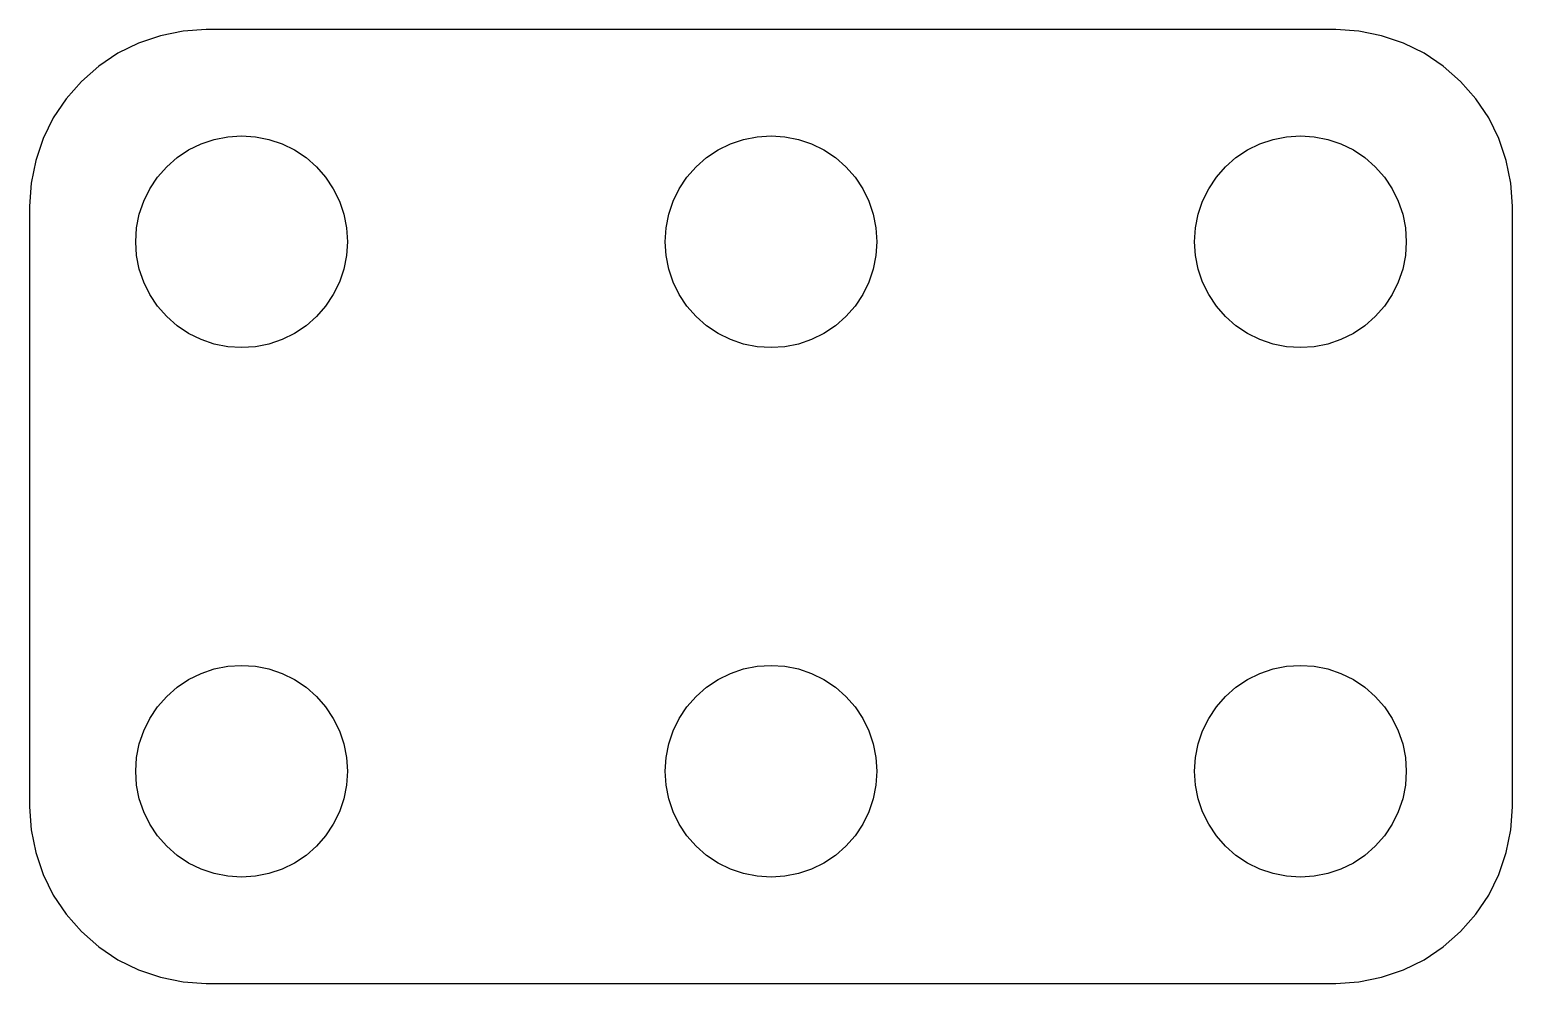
# Model space of a CAD drawing. Header units: metres. Extents: x -21 to 21, y -13.5 to 13.5.
import ezdxf

# ---------------------------------------------------------------- set-up
doc = ezdxf.new("R2010")
doc.units = ezdxf.units.M

msp = doc.modelspace()

# ---------------------------------------------------------------- linework, layer by layer
for p, q in [((-16.6576, 13.4622), (-17.2991, 13.3346)), ((-16.005, 13.505), (-16.6576, 13.4622)), ((16.005, 13.505), (-16.005, 13.505)), ((16.6576, 13.4622), (16.005, 13.505)), ((17.2991, 13.3346), (16.6576, 13.4622)), ((-17.9184, 13.1244), (-18.505, 12.8351)), ((-17.2991, 13.3346), (-17.9184, 13.1244)), ((17.9184, 13.1244), (17.2991, 13.3346)), ((18.505, 12.8351), (17.9184, 13.1244)), ((-18.505, 12.8351), (-19.0488, 12.4718)), ((19.0488, 12.4718), (18.505, 12.8351)), ((-19.0488, 12.4718), (-19.5405, 12.0405)), ((19.5405, 12.0405), (19.0488, 12.4718)), ((-19.5405, 12.0405), (-19.9718, 11.5488)), ((19.9718, 11.5488), (19.5405, 12.0405)), ((-19.9718, 11.5488), (-20.3351, 11.005)), ((20.3351, 11.005), (19.9718, 11.5488)), ((-20.3351, 11.005), (-20.6244, 10.4184)), ((20.6244, 10.4184), (20.3351, 11.005)), ((-20.6244, 10.4184), (-20.8346, 9.79909)), ((-16.8263, 9.88005), (-16.5, 10.0981)), ((-16.5, 10.0981), (-16.148, 10.2716)), ((-16.148, 10.2716), (-15.7764, 10.3978)), ((-15.7764, 10.3978), (-15.3916, 10.4743)), ((-15.3916, 10.4743), (-15, 10.5)), ((-15, 10.5), (-14.6084, 10.4743)), ((-14.6084, 10.4743), (-14.2235, 10.3978)), ((-14.2235, 10.3978), (-13.8519, 10.2716)), ((-13.8519, 10.2716), (-13.5, 10.0981)), ((-13.5, 10.0981), (-13.1737, 9.88005)), ((-1.82628, 9.88005), (-1.5, 10.0981)), ((-1.5, 10.0981), (-1.14804, 10.2716)), ((-1.14804, 10.2716), (-0.776443, 10.3978)), ((-0.776443, 10.3978), (-0.391571, 10.4743)), ((-0.391571, 10.4743), (0, 10.5)), ((0, 10.5), (0.391571, 10.4743)), ((0.391571, 10.4743), (0.776443, 10.3978)), ((0.776443, 10.3978), (1.14804, 10.2716)), ((1.14804, 10.2716), (1.5, 10.0981)), ((1.5, 10.0981), (1.82628, 9.88005)), ((13.1737, 9.88005), (13.5, 10.0981)), ((13.5, 10.0981), (13.8519, 10.2716)), ((13.8519, 10.2716), (14.2235, 10.3978)), ((14.2235, 10.3978), (14.6084, 10.4743)), ((14.6084, 10.4743), (15, 10.5)), ((15, 10.5), (15.3916, 10.4743)), ((15.3916, 10.4743), (15.7764, 10.3978)), ((15.7764, 10.3978), (16.148, 10.2716)), ((16.148, 10.2716), (16.5, 10.0981)), ((16.5, 10.0981), (16.8263, 9.88005)), ((20.8346, 9.79909), (20.6244, 10.4184)), ((-20.8346, 9.79909), (-20.9622, 9.15762)), ((-17.1213, 9.62131), (-16.8263, 9.88005)), ((-13.1737, 9.88005), (-12.8787, 9.62131)), ((-2.12131, 9.62131), (-1.82628, 9.88005)), ((1.82628, 9.88005), (2.12131, 9.62131)), ((12.8787, 9.62131), (13.1737, 9.88005)), ((16.8263, 9.88005), (17.1213, 9.62131)), ((20.9622, 9.15762), (20.8346, 9.79909)), ((-17.5981, 9), (-17.3801, 9.32628)), ((-17.3801, 9.32628), (-17.1213, 9.62131)), ((-12.8787, 9.62131), (-12.6199, 9.32628)), ((-12.6199, 9.32628), (-12.4019, 9)), ((-2.59807, 9), (-2.38005, 9.32628)), ((-2.38005, 9.32628), (-2.12131, 9.62131)), ((2.12131, 9.62131), (2.38005, 9.32628)), ((2.38005, 9.32628), (2.59807, 9)), ((12.4019, 9), (12.6199, 9.32628)), ((12.6199, 9.32628), (12.8787, 9.62131)), ((17.1213, 9.62131), (17.3801, 9.32628)), ((17.3801, 9.32628), (17.5981, 9)), ((-20.9622, 9.15762), (-21.005, 8.50499)), ((-17.7716, 8.64804), (-17.5981, 9)), ((-12.4019, 9), (-12.2283, 8.64804)), ((-2.77164, 8.64804), (-2.59807, 9)), ((2.59807, 9), (2.77164, 8.64804)), ((12.2283, 8.64804), (12.4019, 9)), ((17.5981, 9), (17.7716, 8.64804)), ((21.005, 8.50499), (20.9622, 9.15762)), ((-21.005, 8.50499), (-21.005, -8.50499)), ((-17.8978, 8.27644), (-17.7716, 8.64804)), ((-12.2283, 8.64804), (-12.1022, 8.27644)), ((-2.89777, 8.27644), (-2.77164, 8.64804)), ((2.77164, 8.64804), (2.89777, 8.27644)), ((12.1022, 8.27644), (12.2283, 8.64804)), ((17.7716, 8.64804), (17.8978, 8.27644)), ((21.005, -8.50499), (21.005, 8.50499)), ((-17.9743, 7.89157), (-17.8978, 8.27644)), ((-12.1022, 8.27644), (-12.0257, 7.89157)), ((-2.97432, 7.89157), (-2.89777, 8.27644)), ((2.89777, 8.27644), (2.97432, 7.89157)), ((12.0257, 7.89157), (12.1022, 8.27644)), ((17.8978, 8.27644), (17.9743, 7.89157)), ((-18, 7.5), (-17.9743, 7.89157)), ((-12.0257, 7.89157), (-12, 7.5)), ((-3, 7.5), (-2.97432, 7.89157)), ((2.97432, 7.89157), (3, 7.5)), ((12, 7.5), (12.0257, 7.89157)), ((17.9743, 7.89157), (18, 7.5)), ((-17.9743, 7.10841), (-18, 7.5)), ((-12, 7.5), (-12.0257, 7.10841)), ((-2.97432, 7.10841), (-3, 7.5)), ((3, 7.5), (2.97432, 7.10841)), ((12.0257, 7.10841), (12, 7.5)), ((18, 7.5), (17.9743, 7.10841)), ((-17.8978, 6.72354), (-17.9743, 7.10841)), ((-17.7716, 6.35194), (-17.8978, 6.72354)), ((-12.1022, 6.72354), (-12.2283, 6.35194)), ((-12.0257, 7.10841), (-12.1022, 6.72354)), ((-2.89777, 6.72354), (-2.97432, 7.10841)), ((-2.77164, 6.35194), (-2.89777, 6.72354)), ((2.89777, 6.72354), (2.77164, 6.35194)), ((2.97432, 7.10841), (2.89777, 6.72354)), ((12.1022, 6.72354), (12.0257, 7.10841)), ((12.2283, 6.35194), (12.1022, 6.72354)), ((17.8978, 6.72354), (17.7716, 6.35194)), ((17.9743, 7.10841), (17.8978, 6.72354)), ((-17.5981, 6), (-17.7716, 6.35194)), ((-12.2283, 6.35194), (-12.4019, 6)), ((-2.59807, 6), (-2.77164, 6.35194)), ((2.77164, 6.35194), (2.59807, 6)), ((12.4019, 6), (12.2283, 6.35194)), ((17.7716, 6.35194), (17.5981, 6)), ((-17.3801, 5.67371), (-17.5981, 6)), ((-12.4019, 6), (-12.6199, 5.67371)), ((-2.38005, 5.67371), (-2.59807, 6)), ((2.59807, 6), (2.38005, 5.67371)), ((12.6199, 5.67371), (12.4019, 6)), ((17.5981, 6), (17.3801, 5.67371)), ((-17.1213, 5.37868), (-17.3801, 5.67371)), ((-12.6199, 5.67371), (-12.8787, 5.37868)), ((-2.12131, 5.37868), (-2.38005, 5.67371)), ((2.38005, 5.67371), (2.12131, 5.37868)), ((12.8787, 5.37868), (12.6199, 5.67371)), ((17.3801, 5.67371), (17.1213, 5.37868)), ((-16.8263, 5.11993), (-17.1213, 5.37868)), ((-16.5, 4.90192), (-16.8263, 5.11993)), ((-13.1737, 5.11993), (-13.5, 4.90192)), ((-12.8787, 5.37868), (-13.1737, 5.11993)), ((-1.82628, 5.11993), (-2.12131, 5.37868)), ((-1.5, 4.90192), (-1.82628, 5.11993)), ((1.82628, 5.11993), (1.5, 4.90192)), ((2.12131, 5.37868), (1.82628, 5.11993)), ((13.1737, 5.11993), (12.8787, 5.37868)), ((13.5, 4.90192), (13.1737, 5.11993)), ((16.8263, 5.11993), (16.5, 4.90192)), ((17.1213, 5.37868), (16.8263, 5.11993)), ((-16.148, 4.72835), (-16.5, 4.90192)), ((-15.7764, 4.60222), (-16.148, 4.72835)), ((-13.8519, 4.72835), (-14.2235, 4.60222)), ((-13.5, 4.90192), (-13.8519, 4.72835)), ((-1.14804, 4.72835), (-1.5, 4.90192)), ((-0.776443, 4.60222), (-1.14804, 4.72835)), ((1.14804, 4.72835), (0.776443, 4.60222)), ((1.5, 4.90192), (1.14804, 4.72835)), ((13.8519, 4.72835), (13.5, 4.90192)), ((14.2235, 4.60222), (13.8519, 4.72835)), ((16.148, 4.72835), (15.7764, 4.60222)), ((16.5, 4.90192), (16.148, 4.72835)), ((-15.3916, 4.52567), (-15.7764, 4.60222)), ((-15, 4.5), (-15.3916, 4.52567)), ((-14.6084, 4.52567), (-15, 4.5)), ((-14.2235, 4.60222), (-14.6084, 4.52567)), ((-0.391571, 4.52567), (-0.776443, 4.60222)), ((0, 4.5), (-0.391571, 4.52567)), ((0.391571, 4.52567), (0, 4.5)), ((0.776443, 4.60222), (0.391571, 4.52567)), ((14.6084, 4.52567), (14.2235, 4.60222)), ((15, 4.5), (14.6084, 4.52567)), ((15.3916, 4.52567), (15, 4.5)), ((15.7764, 4.60222), (15.3916, 4.52567)), ((-16.148, -4.72835), (-15.7764, -4.60222)), ((-15.7764, -4.60222), (-15.3916, -4.52567)), ((-15.3916, -4.52567), (-15, -4.5)), ((-15, -4.5), (-14.6084, -4.52567)), ((-14.6084, -4.52567), (-14.2235, -4.60222)), ((-14.2235, -4.60222), (-13.8519, -4.72835)), ((-1.14804, -4.72835), (-0.776443, -4.60222)), ((-0.776443, -4.60222), (-0.391571, -4.52567)), ((-0.391571, -4.52567), (0, -4.5)), ((0, -4.5), (0.391571, -4.52567)), ((0.391571, -4.52567), (0.776443, -4.60222)), ((0.776443, -4.60222), (1.14804, -4.72835)), ((13.8519, -4.72835), (14.2235, -4.60222)), ((14.2235, -4.60222), (14.6084, -4.52567)), ((14.6084, -4.52567), (15, -4.5)), ((15, -4.5), (15.3916, -4.52567)), ((15.3916, -4.52567), (15.7764, -4.60222)), ((15.7764, -4.60222), (16.148, -4.72835)), ((-16.8263, -5.11993), (-16.5, -4.90192)), ((-16.5, -4.90192), (-16.148, -4.72835)), ((-13.8519, -4.72835), (-13.5, -4.90192)), ((-13.5, -4.90192), (-13.1737, -5.11993)), ((-1.82628, -5.11993), (-1.5, -4.90192)), ((-1.5, -4.90192), (-1.14804, -4.72835)), ((1.14804, -4.72835), (1.5, -4.90192)), ((1.5, -4.90192), (1.82628, -5.11993)), ((13.1737, -5.11993), (13.5, -4.90192)), ((13.5, -4.90192), (13.8519, -4.72835)), ((16.148, -4.72835), (16.5, -4.90192)), ((16.5, -4.90192), (16.8263, -5.11993)), ((-17.3801, -5.67371), (-17.1213, -5.37868)), ((-17.1213, -5.37868), (-16.8263, -5.11993)), ((-13.1737, -5.11993), (-12.8787, -5.37868)), ((-12.8787, -5.37868), (-12.6199, -5.67371)), ((-2.38005, -5.67371), (-2.12131, -5.37868)), ((-2.12131, -5.37868), (-1.82628, -5.11993)), ((1.82628, -5.11993), (2.12131, -5.37868)), ((2.12131, -5.37868), (2.38005, -5.67371)), ((12.6199, -5.67371), (12.8787, -5.37868)), ((12.8787, -5.37868), (13.1737, -5.11993)), ((16.8263, -5.11993), (17.1213, -5.37868)), ((17.1213, -5.37868), (17.3801, -5.67371)), ((-17.5981, -6), (-17.3801, -5.67371)), ((-12.6199, -5.67371), (-12.4019, -6)), ((-2.59807, -6), (-2.38005, -5.67371)), ((2.38005, -5.67371), (2.59807, -6)), ((12.4019, -6), (12.6199, -5.67371)), ((17.3801, -5.67371), (17.5981, -6)), ((-17.7716, -6.35194), (-17.5981, -6)), ((-12.4019, -6), (-12.2283, -6.35194)), ((-2.77164, -6.35194), (-2.59807, -6)), ((2.59807, -6), (2.77164, -6.35194)), ((12.2283, -6.35194), (12.4019, -6)), ((17.5981, -6), (17.7716, -6.35194)), ((-17.8978, -6.72354), (-17.7716, -6.35194)), ((-12.2283, -6.35194), (-12.1022, -6.72354)), ((-2.89777, -6.72354), (-2.77164, -6.35194)), ((2.77164, -6.35194), (2.89777, -6.72354)), ((12.1022, -6.72354), (12.2283, -6.35194)), ((17.7716, -6.35194), (17.8978, -6.72354)), ((-18, -7.5), (-17.9743, -7.10841)), ((-17.9743, -7.10841), (-17.8978, -6.72354)), ((-12.1022, -6.72354), (-12.0257, -7.10841)), ((-12.0257, -7.10841), (-12, -7.5)), ((-3, -7.5), (-2.97432, -7.10841)), ((-2.97432, -7.10841), (-2.89777, -6.72354)), ((2.89777, -6.72354), (2.97432, -7.10841)), ((2.97432, -7.10841), (3, -7.5)), ((12, -7.5), (12.0257, -7.10841)), ((12.0257, -7.10841), (12.1022, -6.72354)), ((17.8978, -6.72354), (17.9743, -7.10841)), ((17.9743, -7.10841), (18, -7.5)), ((-17.9743, -7.89157), (-18, -7.5)), ((-12, -7.5), (-12.0257, -7.89157)), ((-2.97432, -7.89157), (-3, -7.5)), ((3, -7.5), (2.97432, -7.89157)), ((12.0257, -7.89157), (12, -7.5)), ((18, -7.5), (17.9743, -7.89157)), ((-17.8978, -8.27644), (-17.9743, -7.89157)), ((-12.0257, -7.89157), (-12.1022, -8.27644)), ((-2.89777, -8.27644), (-2.97432, -7.89157)), ((2.97432, -7.89157), (2.89777, -8.27644)), ((12.1022, -8.27644), (12.0257, -7.89157)), ((17.9743, -7.89157), (17.8978, -8.27644)), ((-17.7716, -8.64804), (-17.8978, -8.27644)), ((-12.1022, -8.27644), (-12.2283, -8.64804)), ((-2.77164, -8.64804), (-2.89777, -8.27644)), ((2.89777, -8.27644), (2.77164, -8.64804)), ((12.2283, -8.64804), (12.1022, -8.27644)), ((17.8978, -8.27644), (17.7716, -8.64804)), ((-21.005, -8.50499), (-20.9622, -9.15762)), ((-17.5981, -9), (-17.7716, -8.64804)), ((-12.2283, -8.64804), (-12.4019, -9)), ((-2.59807, -9), (-2.77164, -8.64804)), ((2.77164, -8.64804), (2.59807, -9)), ((12.4019, -9), (12.2283, -8.64804)), ((17.7716, -8.64804), (17.5981, -9)), ((20.9622, -9.15762), (21.005, -8.50499)), ((-20.9622, -9.15762), (-20.8346, -9.79909)), ((-17.3801, -9.32628), (-17.5981, -9)), ((-12.4019, -9), (-12.6199, -9.32628)), ((-2.38005, -9.32628), (-2.59807, -9)), ((2.59807, -9), (2.38005, -9.32628)), ((12.6199, -9.32628), (12.4019, -9)), ((17.5981, -9), (17.3801, -9.32628)), ((20.8346, -9.79909), (20.9622, -9.15762)), ((-17.1213, -9.62131), (-17.3801, -9.32628)), ((-16.8263, -9.88005), (-17.1213, -9.62131)), ((-12.8787, -9.62131), (-13.1737, -9.88005)), ((-12.6199, -9.32628), (-12.8787, -9.62131)), ((-2.12131, -9.62131), (-2.38005, -9.32628)), ((-1.82628, -9.88005), (-2.12131, -9.62131)), ((2.12131, -9.62131), (1.82628, -9.88005)), ((2.38005, -9.32628), (2.12131, -9.62131)), ((12.8787, -9.62131), (12.6199, -9.32628)), ((13.1737, -9.88005), (12.8787, -9.62131)), ((17.1213, -9.62131), (16.8263, -9.88005)), ((17.3801, -9.32628), (17.1213, -9.62131)), ((-20.8346, -9.79909), (-20.6244, -10.4184)), ((-16.5, -10.0981), (-16.8263, -9.88005)), ((-13.1737, -9.88005), (-13.5, -10.0981)), ((-1.5, -10.0981), (-1.82628, -9.88005)), ((1.82628, -9.88005), (1.5, -10.0981)), ((13.5, -10.0981), (13.1737, -9.88005)), ((16.8263, -9.88005), (16.5, -10.0981)), ((20.6244, -10.4184), (20.8346, -9.79909)), ((-20.6244, -10.4184), (-20.3351, -11.005)), ((-16.148, -10.2716), (-16.5, -10.0981)), ((-15.7764, -10.3978), (-16.148, -10.2716)), ((-15.3916, -10.4743), (-15.7764, -10.3978)), ((-15, -10.5), (-15.3916, -10.4743)), ((-14.6084, -10.4743), (-15, -10.5)), ((-14.2235, -10.3978), (-14.6084, -10.4743)), ((-13.8519, -10.2716), (-14.2235, -10.3978)), ((-13.5, -10.0981), (-13.8519, -10.2716)), ((-1.14804, -10.2716), (-1.5, -10.0981)), ((-0.776443, -10.3978), (-1.14804, -10.2716)), ((-0.391571, -10.4743), (-0.776443, -10.3978)), ((0, -10.5), (-0.391571, -10.4743)), ((0.391571, -10.4743), (0, -10.5)), ((0.776443, -10.3978), (0.391571, -10.4743)), ((1.14804, -10.2716), (0.776443, -10.3978)), ((1.5, -10.0981), (1.14804, -10.2716)), ((13.8519, -10.2716), (13.5, -10.0981)), ((14.2235, -10.3978), (13.8519, -10.2716)), ((14.6084, -10.4743), (14.2235, -10.3978)), ((15, -10.5), (14.6084, -10.4743)), ((15.3916, -10.4743), (15, -10.5)), ((15.7764, -10.3978), (15.3916, -10.4743)), ((16.148, -10.2716), (15.7764, -10.3978)), ((16.5, -10.0981), (16.148, -10.2716)), ((20.3351, -11.005), (20.6244, -10.4184)), ((-20.3351, -11.005), (-19.9718, -11.5488)), ((19.9718, -11.5488), (20.3351, -11.005)), ((-19.9718, -11.5488), (-19.5405, -12.0405)), ((19.5405, -12.0405), (19.9718, -11.5488)), ((-19.5405, -12.0405), (-19.0488, -12.4718)), ((19.0488, -12.4718), (19.5405, -12.0405)), ((-19.0488, -12.4718), (-18.505, -12.8351)), ((18.505, -12.8351), (19.0488, -12.4718)), ((-18.505, -12.8351), (-17.9184, -13.1244)), ((17.9184, -13.1244), (18.505, -12.8351)), ((-17.9184, -13.1244), (-17.2991, -13.3346)), ((-17.2991, -13.3346), (-16.6576, -13.4622)), ((16.6576, -13.4622), (17.2991, -13.3346)), ((17.2991, -13.3346), (17.9184, -13.1244)), ((-16.6576, -13.4622), (-16.005, -13.505)), ((-16.005, -13.505), (16.005, -13.505)), ((16.005, -13.505), (16.6576, -13.4622))]:
    msp.add_line(p, q)

doc.saveas('drawing.dxf')
